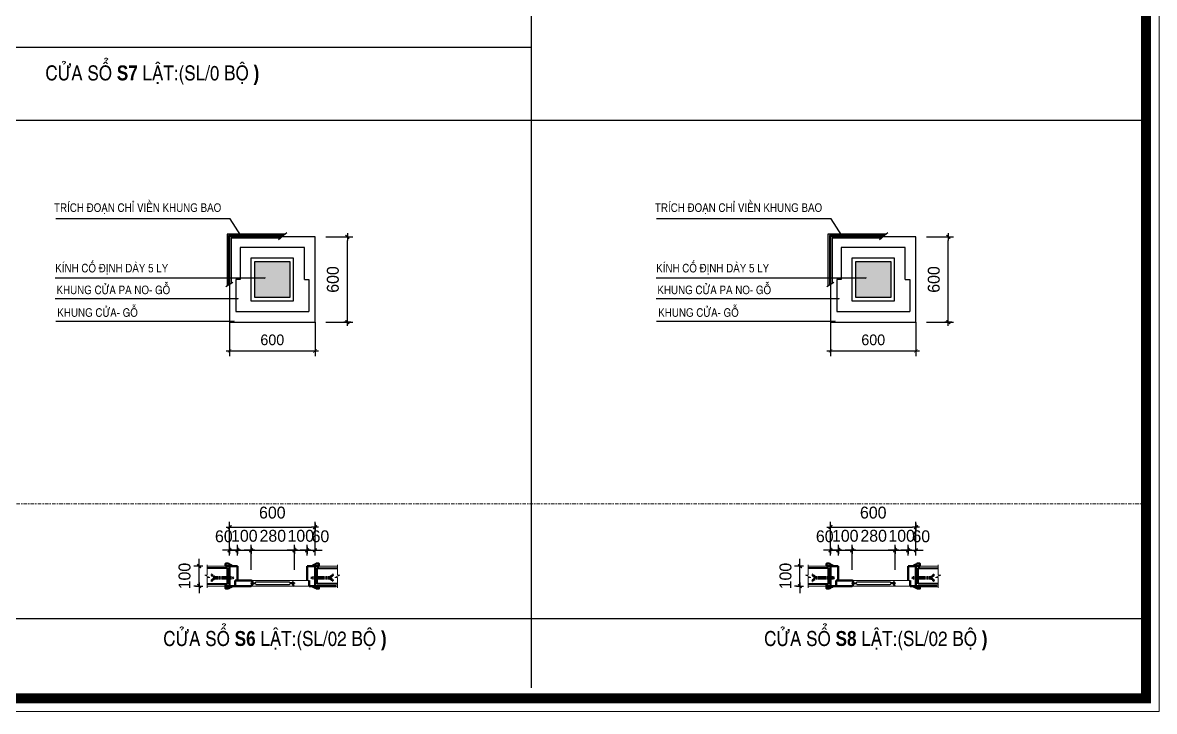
# Model space of a CAD drawing. Header units: millimetres. Extents: x 615730 to 2792744, y 139412 to 597571.
# Drawn here: x 1465189 to 1481086, y 284863 to 294540 of the extents above; entities that cross this region are included whole.
import ezdxf

# ---------------------------------------------------------------- set-up
doc = ezdxf.new("R2010")
doc.units = ezdxf.units.MM
doc.header["$MEASUREMENT"] = 0
doc.header["$PDMODE"] = 34
doc.linetypes.add('DASHDOT', pattern=[1, 0.5, -0.25, 0, -0.25])
doc.linetypes.add('DASHED', pattern=[0.75, 0.5, -0.25])
doc.layers.get('0').update_dxf_attribs({"lineweight": 5})
for name, color, linetype, lineweight in [('Block', 46, 'Continuous', 9), ('CAT', 11, 'Continuous', 40), ('DIM', 7, 'Continuous', 50), ('HATCH', 42, 'Continuous', 5), ('KITCHEN', 4, 'Continuous', 20), ('thay', 7, 'Continuous', 15), ('TIM TRUC', 149, 'DASHDOT', 9)]:
    doc.layers.add(name, color=color, linetype=linetype, lineweight=lineweight)
for name, color, linetype in [('CUADI', 40, 'Continuous'), ('H', 252, 'Continuous'), ('NC', 7, 'Continuous'), ('noi that', 29, 'Continuous'), ('VL', 155, 'Continuous')]:
    doc.layers.add(name, color=color, linetype=linetype)
doc.styles.add('KC2', font='', dxfattribs={"height": 120})
doc.styles.add('RO', font='ROMANS.SHX', dxfattribs={"height": 120})
doc.styles.get("Standard").update_dxf_attribs({"font": ''})
doc.styles.add('VNI-AVO', font='vni-roms.shx')
doc.styles.get('KC2').set_extended_font_data('VNI-Helve-Condense')
doc.styles.get('Standard').set_extended_font_data('VNI-Avo')
doc.dimstyles.new('1-50b', dxfattribs={"dimtxt": 167, "dimasz": 50, "dimexe": 75, "dimexo": 150, "dimgap": 120, "dimtad": 1, "dimdec": 0, "dimzin": 12, "dimtxsty": 'VNI-AVO', "dimblk": ']', "dimcen": 0, "dimdle": 50, "dimclrd": 252, "dimclre": 252, "dimclrt": 2, "dimadec": 0, "dimazin": 0, "dimtfac": 1, "dimtdec": 0, "dimtix": 1, "dimtmove": 2, "dimatfit": 0, "dimldrblk": 'OPEN90', "dimfxl": 1, "dimlwd": -1, "dimlwe": -1, "dimarcsym": 0})
doc.dimstyles.new('50 CS', dxfattribs={"dimtxt": 150, "dimasz": 50, "dimexe": 75, "dimexo": 0, "dimgap": 80, "dimtad": 1, "dimdec": 0, "dimlfac": 0.5, "dimzin": 12, "dimtxsty": 'VNI-AVO', "dimblk": 'ARCHTICK', "dimcen": 0, "dimdle": 50, "dimclrd": 252, "dimclre": 252, "dimclrt": 2, "dimadec": 0, "dimazin": 0, "dimtfac": 1, "dimtdec": 0, "dimtix": 1, "dimtmove": 2, "dimatfit": 0, "dimldrblk": 'OPEN90', "dimfxl": 1, "dimlwd": -1, "dimlwe": -1, "dimarcsym": 0})
doc.dimstyles.new('TL1-50TRUC', dxfattribs={"dimtxt": 150, "dimasz": 25, "dimexe": 50, "dimexo": 0, "dimgap": 20, "dimtad": 1, "dimdec": 0, "dimlfac": 0.5, "dimdsep": 46, "dimtxsty": 'RO', "dimblk": 'DOT', "dimcen": 100, "dimdle": 50, "dimclrd": 4, "dimclre": 4, "dimclrt": 30, "dimadec": 0, "dimazin": 0, "dimtfac": 1, "dimtdec": 0, "dimtix": 1, "dimtmove": 1, "dimatfit": 3, "dimldrblk": 'ARCHTICK', "dimfxl": 1, "dimtolj": 1, "dimarcsym": 0})

# ---------------------------------------------------------------- blocks, each defined once
blk = doc.blocks.new(']')
for p, q in [((1, 0), (-1, 0)), ((0, 1), (0, -1))]:
    blk.add_line(p, q)
at = {"color": 9, "const_width": 0.4}
blk.add_lwpolyline([(-0.51, -0.51), (0.51, 0.51)], dxfattribs=at)
blk = doc.blocks.new('*D1884')
at = {"layer": 'DEFPOINTS', "color": 0, "transparency": 16777216}
for p in [(1467668, 286904), (1467781, 286904), (1467781, 286624)]:
    blk.add_point(p, dxfattribs=at)
at = {"layer": 'H', "color": 252, "transparency": 16777216}
for p, q in [((1467668, 286954), (1467668, 287004)), ((1467631, 286904), (1467593, 286904)), ((1467668, 286624), (1467668, 286904)), ((1467631, 286624), (1467593, 286624)), ((1467668, 286574), (1467668, 286524))]:
    blk.add_line(p, q, dxfattribs=at)
at = {"layer": 'H', "color": 252, "transparency": 16777216, "xscale": 50, "yscale": 50, "zscale": 50}
for p, rotation in [((1467668, 286904), 270), ((1467668, 286624), 90)]:
    blk.add_blockref(']', p, dxfattribs=dict(at, rotation=rotation))
at = {"layer": 'H', "color": 2, "transparency": 16777216, "insert": (1467464, 286764), "char_height": 167, "attachment_point": 5, "rotation": 90, "style": 'VNI-AVO'}
blk.add_mtext('100', dxfattribs=at)
blk = doc.blocks.new('_Open90')
at = {"color": 0, "linetype": 'ByBlock', "lineweight": -2}
for p, q in [((0, 0), (-1, 0)), ((-0.5, 0.5), (0, 0)), ((0, 0), (-0.5, -0.5))]:
    blk.add_line(p, q, dxfattribs=at)
blk = doc.blocks.new('*D1885')
at = {"layer": 'DEFPOINTS', "color": 0, "transparency": 16777216}
for p in [(1468206, 287126), (1468096, 286904), (1468206, 286904)]:
    blk.add_point(p, dxfattribs=at)
at = {"layer": 'H', "color": 252, "transparency": 16777216}
for p, q in [((1468046, 287126), (1467996, 287126)), ((1468096, 287054), (1468096, 287201)), ((1468096, 287126), (1468206, 287126)), ((1468206, 287054), (1468206, 287201)), ((1468256, 287126), (1468306, 287126))]:
    blk.add_line(p, q, dxfattribs=at)
at = {"layer": 'H', "color": 252, "transparency": 16777216, "xscale": 50, "yscale": 50, "zscale": 50}
blk.add_blockref(']', (1468096, 287126), dxfattribs=at)
at = {"layer": 'H', "color": 252, "transparency": 16777216, "xscale": 50, "yscale": 50, "zscale": 50, "rotation": 180}
blk.add_blockref(']', (1468206, 287126), dxfattribs=at)
at = {"layer": 'H', "color": 2, "transparency": 16777216, "insert": (1468015, 287322), "char_height": 167, "attachment_point": 5, "style": 'VNI-AVO'}
blk.add_mtext('60', dxfattribs=at)
blk = doc.blocks.new('*D1886')
at = {"layer": 'DEFPOINTS', "color": 0, "transparency": 16777216}
for p in [(1468400, 287126), (1468206, 286904), (1468400, 286704)]:
    blk.add_point(p, dxfattribs=at)
at = {"layer": 'H', "color": 252, "transparency": 16777216}
for p, q in [((1468156, 287126), (1468106, 287126)), ((1468206, 287054), (1468206, 287201)), ((1468206, 287126), (1468400, 287126)), ((1468400, 286854), (1468400, 287201)), ((1468450, 287126), (1468500, 287126))]:
    blk.add_line(p, q, dxfattribs=at)
at = {"layer": 'H', "color": 252, "transparency": 16777216, "xscale": 50, "yscale": 50, "zscale": 50}
blk.add_blockref(']', (1468206, 287126), dxfattribs=at)
at = {"layer": 'H', "color": 252, "transparency": 16777216, "xscale": 50, "yscale": 50, "zscale": 50, "rotation": 180}
blk.add_blockref(']', (1468400, 287126), dxfattribs=at)
at = {"layer": 'H', "color": 2, "transparency": 16777216, "insert": (1468303, 287329), "char_height": 167, "attachment_point": 5, "style": 'VNI-AVO'}
blk.add_mtext('100', dxfattribs=at)
blk = doc.blocks.new('*D1887')
at = {"layer": 'DEFPOINTS', "color": 0, "transparency": 16777216}
for p in [(1469006, 287126), (1468400, 286704), (1469006, 286704)]:
    blk.add_point(p, dxfattribs=at)
at = {"layer": 'H', "color": 252, "transparency": 16777216}
for p, q in [((1468350, 287126), (1468300, 287126)), ((1468400, 286854), (1468400, 287201)), ((1468400, 287126), (1469006, 287126)), ((1469006, 286854), (1469006, 287201)), ((1469056, 287126), (1469106, 287126))]:
    blk.add_line(p, q, dxfattribs=at)
at = {"layer": 'H', "color": 252, "transparency": 16777216, "xscale": 50, "yscale": 50, "zscale": 50}
blk.add_blockref(']', (1468400, 287126), dxfattribs=at)
at = {"layer": 'H', "color": 252, "transparency": 16777216, "xscale": 50, "yscale": 50, "zscale": 50, "rotation": 180}
blk.add_blockref(']', (1469006, 287126), dxfattribs=at)
at = {"layer": 'H', "color": 2, "transparency": 16777216, "insert": (1468703, 287329), "char_height": 167, "attachment_point": 5, "style": 'VNI-AVO'}
blk.add_mtext('280', dxfattribs=at)
blk = doc.blocks.new('*D1888')
at = {"layer": 'DEFPOINTS', "color": 0, "transparency": 16777216}
for p in [(1469186, 287126), (1469186, 286904), (1469006, 286704)]:
    blk.add_point(p, dxfattribs=at)
at = {"layer": 'H', "color": 252, "transparency": 16777216}
for p, q in [((1468956, 287126), (1468906, 287126)), ((1469006, 286854), (1469006, 287201)), ((1469006, 287126), (1469186, 287126)), ((1469186, 287054), (1469186, 287201)), ((1469236, 287126), (1469286, 287126))]:
    blk.add_line(p, q, dxfattribs=at)
at = {"layer": 'H', "color": 252, "transparency": 16777216, "xscale": 50, "yscale": 50, "zscale": 50}
blk.add_blockref(']', (1469006, 287126), dxfattribs=at)
at = {"layer": 'H', "color": 252, "transparency": 16777216, "xscale": 50, "yscale": 50, "zscale": 50, "rotation": 180}
blk.add_blockref(']', (1469186, 287126), dxfattribs=at)
at = {"layer": 'H', "color": 2, "transparency": 16777216, "insert": (1469096, 287329), "char_height": 167, "attachment_point": 5, "style": 'VNI-AVO'}
blk.add_mtext('100', dxfattribs=at)
blk = doc.blocks.new('*D1889')
at = {"layer": 'DEFPOINTS', "color": 0, "transparency": 16777216}
for p in [(1469296, 287126), (1469186, 286904), (1469296, 286904)]:
    blk.add_point(p, dxfattribs=at)
at = {"layer": 'H', "color": 252, "transparency": 16777216}
for p, q in [((1469136, 287126), (1469086, 287126)), ((1469186, 287054), (1469186, 287201)), ((1469186, 287126), (1469296, 287126)), ((1469296, 287054), (1469296, 287201)), ((1469346, 287126), (1469396, 287126))]:
    blk.add_line(p, q, dxfattribs=at)
at = {"layer": 'H', "color": 252, "transparency": 16777216, "xscale": 50, "yscale": 50, "zscale": 50}
blk.add_blockref(']', (1469186, 287126), dxfattribs=at)
at = {"layer": 'H', "color": 252, "transparency": 16777216, "xscale": 50, "yscale": 50, "zscale": 50, "rotation": 180}
blk.add_blockref(']', (1469296, 287126), dxfattribs=at)
at = {"layer": 'H', "color": 2, "transparency": 16777216, "insert": (1469372, 287322), "char_height": 167, "attachment_point": 5, "style": 'VNI-AVO'}
blk.add_mtext('60', dxfattribs=at)
blk = doc.blocks.new('*D1890')
at = {"layer": 'DEFPOINTS', "color": 0, "transparency": 16777216}
for p in [(1469296, 287452), (1468096, 286942), (1469296, 286942)]:
    blk.add_point(p, dxfattribs=at)
at = {"layer": 'H', "color": 252, "transparency": 16777216}
for p, q in [((1468096, 287092), (1468096, 287527)), ((1468146, 287452), (1469246, 287452)), ((1469296, 287092), (1469296, 287527))]:
    blk.add_line(p, q, dxfattribs=at)
at = {"layer": 'H', "color": 252, "transparency": 16777216, "xscale": 50, "yscale": 50, "zscale": 50, "rotation": 180}
blk.add_blockref(']', (1468096, 287452), dxfattribs=at)
at = {"layer": 'H', "color": 252, "transparency": 16777216, "xscale": 50, "yscale": 50, "zscale": 50}
blk.add_blockref(']', (1469296, 287452), dxfattribs=at)
at = {"layer": 'H', "color": 2, "transparency": 16777216, "insert": (1468696, 287655), "char_height": 167, "attachment_point": 5, "style": 'VNI-AVO'}
blk.add_mtext('600', dxfattribs=at)
blk = doc.blocks.new('*D1891')
at = {"layer": 'DEFPOINTS', "color": 0, "transparency": 16777216}
for p in [(1469296, 291531), (1469751, 291531), (1469296, 290331)]:
    blk.add_point(p, dxfattribs=at)
at = {"layer": 'H', "color": 252, "transparency": 16777216}
for p, q in [((1469446, 291531), (1469826, 291531)), ((1469751, 290381), (1469751, 291481)), ((1469446, 290331), (1469826, 290331))]:
    blk.add_line(p, q, dxfattribs=at)
at = {"layer": 'H', "color": 252, "transparency": 16777216, "xscale": 50, "yscale": 50, "zscale": 50}
for p, rotation in [((1469751, 291531), 90), ((1469751, 290331), 270)]:
    blk.add_blockref(']', p, dxfattribs=dict(at, rotation=rotation))
at = {"layer": 'H', "color": 2, "transparency": 16777216, "insert": (1469547, 290931), "char_height": 167, "attachment_point": 5, "rotation": 90, "style": 'VNI-AVO'}
blk.add_mtext('600', dxfattribs=at)
blk = doc.blocks.new('_ARCHTICK')
at = {"color": 0, "linetype": 'ByBlock', "const_width": 0.15}
blk.add_lwpolyline([(-0.5, -0.5), (0.5, 0.5)], dxfattribs=at)
blk = doc.blocks.new('_DOT')
at = {"color": 0, "linetype": 'ByBlock'}
blk.add_line((-0.5, 0), (-1, 0), dxfattribs=at)
at = {"color": 0, "linetype": 'ByBlock', "const_width": 0.5}
blk.add_lwpolyline([(-0.25, 0, 1), (0.25, 0, 1)], format="xyb", close=True, dxfattribs=at)
blk = doc.blocks.new('*D1976')
at = {"layer": 'DEFPOINTS', "color": 0, "ltscale": 10, "transparency": 16777216}
for p in [(1468096, 290331), (1469296, 290331), (1469296, 289927)]:
    blk.add_point(p, dxfattribs=at)
at = {"layer": 'VL', "color": 252, "ltscale": 10, "transparency": 16777216}
for p, q in [((1468096, 290331), (1468096, 289852)), ((1469296, 290331), (1469296, 289852)), ((1468046, 289927), (1469346, 289927))]:
    blk.add_line(p, q, dxfattribs=at)
at = {"layer": 'VL', "color": 252, "ltscale": 10, "transparency": 16777216, "xscale": 50, "yscale": 50, "zscale": 50, "rotation": 180}
blk.add_blockref('_ARCHTICK', (1468096, 289927), dxfattribs=at)
at = {"layer": 'VL', "color": 252, "ltscale": 10, "transparency": 16777216, "xscale": 50, "yscale": 50, "zscale": 50}
blk.add_blockref('_ARCHTICK', (1469296, 289927), dxfattribs=at)
at = {"layer": 'VL', "color": 2, "ltscale": 10, "transparency": 16777216, "insert": (1468696, 290082), "char_height": 150, "attachment_point": 5, "style": 'VNI-AVO'}
blk.add_mtext('600', dxfattribs=at)
blk = doc.blocks.new('*D2125')
at = {"layer": 'DEFPOINTS', "color": 0, "transparency": 16777216}
for p in [(1476108, 286904), (1476222, 286904), (1476222, 286624)]:
    blk.add_point(p, dxfattribs=at)
at = {"layer": 'H', "color": 252, "transparency": 16777216}
for p, q in [((1476108, 286954), (1476108, 287004)), ((1476072, 286904), (1476033, 286904)), ((1476108, 286624), (1476108, 286904)), ((1476072, 286624), (1476033, 286624)), ((1476108, 286574), (1476108, 286524))]:
    blk.add_line(p, q, dxfattribs=at)
at = {"layer": 'H', "color": 252, "transparency": 16777216, "xscale": 50, "yscale": 50, "zscale": 50}
for p, rotation in [((1476108, 286904), 270), ((1476108, 286624), 90)]:
    blk.add_blockref(']', p, dxfattribs=dict(at, rotation=rotation))
at = {"layer": 'H', "color": 2, "transparency": 16777216, "insert": (1475905, 286764), "char_height": 167, "attachment_point": 5, "rotation": 90, "style": 'VNI-AVO'}
blk.add_mtext('100', dxfattribs=at)
blk = doc.blocks.new('*D2126')
at = {"layer": 'DEFPOINTS', "color": 0, "transparency": 16777216}
for p in [(1476647, 287126), (1476537, 286904), (1476647, 286904)]:
    blk.add_point(p, dxfattribs=at)
at = {"layer": 'H', "color": 252, "transparency": 16777216}
for p, q in [((1476487, 287126), (1476437, 287126)), ((1476537, 287054), (1476537, 287201)), ((1476537, 287126), (1476647, 287126)), ((1476647, 287054), (1476647, 287201)), ((1476697, 287126), (1476747, 287126))]:
    blk.add_line(p, q, dxfattribs=at)
at = {"layer": 'H', "color": 252, "transparency": 16777216, "xscale": 50, "yscale": 50, "zscale": 50}
blk.add_blockref(']', (1476537, 287126), dxfattribs=at)
at = {"layer": 'H', "color": 252, "transparency": 16777216, "xscale": 50, "yscale": 50, "zscale": 50, "rotation": 180}
blk.add_blockref(']', (1476647, 287126), dxfattribs=at)
at = {"layer": 'H', "color": 2, "transparency": 16777216, "insert": (1476456, 287322), "char_height": 167, "attachment_point": 5, "style": 'VNI-AVO'}
blk.add_mtext('60', dxfattribs=at)
blk = doc.blocks.new('*D2127')
at = {"layer": 'DEFPOINTS', "color": 0, "transparency": 16777216}
for p in [(1476841, 287126), (1476647, 286904), (1476841, 286704)]:
    blk.add_point(p, dxfattribs=at)
at = {"layer": 'H', "color": 252, "transparency": 16777216}
for p, q in [((1476597, 287126), (1476547, 287126)), ((1476647, 287054), (1476647, 287201)), ((1476647, 287126), (1476841, 287126)), ((1476841, 286854), (1476841, 287201)), ((1476891, 287126), (1476941, 287126))]:
    blk.add_line(p, q, dxfattribs=at)
at = {"layer": 'H', "color": 252, "transparency": 16777216, "xscale": 50, "yscale": 50, "zscale": 50}
blk.add_blockref(']', (1476647, 287126), dxfattribs=at)
at = {"layer": 'H', "color": 252, "transparency": 16777216, "xscale": 50, "yscale": 50, "zscale": 50, "rotation": 180}
blk.add_blockref(']', (1476841, 287126), dxfattribs=at)
at = {"layer": 'H', "color": 2, "transparency": 16777216, "insert": (1476744, 287329), "char_height": 167, "attachment_point": 5, "style": 'VNI-AVO'}
blk.add_mtext('100', dxfattribs=at)
blk = doc.blocks.new('*D2128')
at = {"layer": 'DEFPOINTS', "color": 0, "transparency": 16777216}
for p in [(1477446, 287126), (1476841, 286704), (1477446, 286704)]:
    blk.add_point(p, dxfattribs=at)
at = {"layer": 'H', "color": 252, "transparency": 16777216}
for p, q in [((1476791, 287126), (1476741, 287126)), ((1476841, 286854), (1476841, 287201)), ((1476841, 287126), (1477446, 287126)), ((1477446, 286854), (1477446, 287201)), ((1477496, 287126), (1477546, 287126))]:
    blk.add_line(p, q, dxfattribs=at)
at = {"layer": 'H', "color": 252, "transparency": 16777216, "xscale": 50, "yscale": 50, "zscale": 50}
blk.add_blockref(']', (1476841, 287126), dxfattribs=at)
at = {"layer": 'H', "color": 252, "transparency": 16777216, "xscale": 50, "yscale": 50, "zscale": 50, "rotation": 180}
blk.add_blockref(']', (1477446, 287126), dxfattribs=at)
at = {"layer": 'H', "color": 2, "transparency": 16777216, "insert": (1477143, 287329), "char_height": 167, "attachment_point": 5, "style": 'VNI-AVO'}
blk.add_mtext('280', dxfattribs=at)
blk = doc.blocks.new('*D2129')
at = {"layer": 'DEFPOINTS', "color": 0, "transparency": 16777216}
for p in [(1477627, 287126), (1477627, 286904), (1477446, 286704)]:
    blk.add_point(p, dxfattribs=at)
at = {"layer": 'H', "color": 252, "transparency": 16777216}
for p, q in [((1477396, 287126), (1477346, 287126)), ((1477446, 286854), (1477446, 287201)), ((1477446, 287126), (1477627, 287126)), ((1477627, 287054), (1477627, 287201)), ((1477677, 287126), (1477727, 287126))]:
    blk.add_line(p, q, dxfattribs=at)
at = {"layer": 'H', "color": 252, "transparency": 16777216, "xscale": 50, "yscale": 50, "zscale": 50}
blk.add_blockref(']', (1477446, 287126), dxfattribs=at)
at = {"layer": 'H', "color": 252, "transparency": 16777216, "xscale": 50, "yscale": 50, "zscale": 50, "rotation": 180}
blk.add_blockref(']', (1477627, 287126), dxfattribs=at)
at = {"layer": 'H', "color": 2, "transparency": 16777216, "insert": (1477536, 287329), "char_height": 167, "attachment_point": 5, "style": 'VNI-AVO'}
blk.add_mtext('100', dxfattribs=at)
blk = doc.blocks.new('*D2130')
at = {"layer": 'DEFPOINTS', "color": 0, "transparency": 16777216}
for p in [(1477737, 287126), (1477627, 286904), (1477737, 286904)]:
    blk.add_point(p, dxfattribs=at)
at = {"layer": 'H', "color": 252, "transparency": 16777216}
for p, q in [((1477577, 287126), (1477527, 287126)), ((1477627, 287054), (1477627, 287201)), ((1477627, 287126), (1477737, 287126)), ((1477737, 287054), (1477737, 287201)), ((1477787, 287126), (1477837, 287126))]:
    blk.add_line(p, q, dxfattribs=at)
at = {"layer": 'H', "color": 252, "transparency": 16777216, "xscale": 50, "yscale": 50, "zscale": 50}
blk.add_blockref(']', (1477627, 287126), dxfattribs=at)
at = {"layer": 'H', "color": 252, "transparency": 16777216, "xscale": 50, "yscale": 50, "zscale": 50, "rotation": 180}
blk.add_blockref(']', (1477737, 287126), dxfattribs=at)
at = {"layer": 'H', "color": 2, "transparency": 16777216, "insert": (1477812, 287322), "char_height": 167, "attachment_point": 5, "style": 'VNI-AVO'}
blk.add_mtext('60', dxfattribs=at)
blk = doc.blocks.new('*D2131')
at = {"layer": 'DEFPOINTS', "color": 0, "transparency": 16777216}
for p in [(1477737, 287452), (1476537, 286942), (1477737, 286942)]:
    blk.add_point(p, dxfattribs=at)
at = {"layer": 'H', "color": 252, "transparency": 16777216}
for p, q in [((1476537, 287092), (1476537, 287527)), ((1476587, 287452), (1477687, 287452)), ((1477737, 287092), (1477737, 287527))]:
    blk.add_line(p, q, dxfattribs=at)
at = {"layer": 'H', "color": 252, "transparency": 16777216, "xscale": 50, "yscale": 50, "zscale": 50, "rotation": 180}
blk.add_blockref(']', (1476537, 287452), dxfattribs=at)
at = {"layer": 'H', "color": 252, "transparency": 16777216, "xscale": 50, "yscale": 50, "zscale": 50}
blk.add_blockref(']', (1477737, 287452), dxfattribs=at)
at = {"layer": 'H', "color": 2, "transparency": 16777216, "insert": (1477137, 287655), "char_height": 167, "attachment_point": 5, "style": 'VNI-AVO'}
blk.add_mtext('600', dxfattribs=at)
blk = doc.blocks.new('*D2132')
at = {"layer": 'DEFPOINTS', "color": 0, "transparency": 16777216}
for p in [(1477737, 291531), (1478191, 291531), (1477737, 290331)]:
    blk.add_point(p, dxfattribs=at)
at = {"layer": 'H', "color": 252, "transparency": 16777216}
for p, q in [((1477887, 291531), (1478266, 291531)), ((1478191, 290381), (1478191, 291481)), ((1477887, 290331), (1478266, 290331))]:
    blk.add_line(p, q, dxfattribs=at)
at = {"layer": 'H', "color": 252, "transparency": 16777216, "xscale": 50, "yscale": 50, "zscale": 50}
for p, rotation in [((1478191, 291531), 90), ((1478191, 290331), 270)]:
    blk.add_blockref(']', p, dxfattribs=dict(at, rotation=rotation))
at = {"layer": 'H', "color": 2, "transparency": 16777216, "insert": (1477988, 290931), "char_height": 167, "attachment_point": 5, "rotation": 90, "style": 'VNI-AVO'}
blk.add_mtext('600', dxfattribs=at)
blk = doc.blocks.new('*D2133')
at = {"layer": 'DEFPOINTS', "color": 0, "ltscale": 10, "transparency": 16777216}
for p in [(1476537, 290331), (1477737, 290331), (1477737, 289927)]:
    blk.add_point(p, dxfattribs=at)
at = {"layer": 'VL', "color": 252, "ltscale": 10, "transparency": 16777216}
for p, q in [((1476537, 290331), (1476537, 289852)), ((1477737, 290331), (1477737, 289852)), ((1476487, 289927), (1477787, 289927))]:
    blk.add_line(p, q, dxfattribs=at)
at = {"layer": 'VL', "color": 252, "ltscale": 10, "transparency": 16777216, "xscale": 50, "yscale": 50, "zscale": 50, "rotation": 180}
blk.add_blockref('_ARCHTICK', (1476537, 289927), dxfattribs=at)
at = {"layer": 'VL', "color": 252, "ltscale": 10, "transparency": 16777216, "xscale": 50, "yscale": 50, "zscale": 50}
blk.add_blockref('_ARCHTICK', (1477737, 289927), dxfattribs=at)
at = {"layer": 'VL', "color": 2, "ltscale": 10, "transparency": 16777216, "insert": (1477137, 290082), "char_height": 150, "attachment_point": 5, "style": 'VNI-AVO'}
blk.add_mtext('600', dxfattribs=at)

msp = doc.modelspace()

# ---------------------------------------------------------------- hatches: boundary and pattern name
at = {"layer": 'HATCH'}
h = msp.add_hatch(color=5, dxfattribs=at)
h.set_gradient(color1=(0, 0, 255), one_color=1, tint=1, name='HEMISPHERICAL')
h.paths.add_polyline_path([(1468446.1, 290680.8), (1468946.1, 290680.8), (1468946.1, 291180.8), (1468446.1, 291180.8)])
h = msp.add_hatch(color=5, dxfattribs=at)
h.set_gradient(color1=(0, 0, 255), one_color=1, tint=1, name='HEMISPHERICAL')
h.paths.add_polyline_path([(1476886.6, 290680.8), (1477386.6, 290680.8), (1477386.6, 291180.8), (1476886.6, 291180.8)])

# ---------------------------------------------------------------- linework, layer by layer
at = {"linetype": 'DASHED'}
for p, q in [((1467840.9, 286775.1), (1467840.9, 286787.7)), ((1469551.3, 286775.1), (1469551.3, 286787.7)), ((1476281.3, 286775.1), (1476281.3, 286787.7)), ((1477991.8, 286775.1), (1477991.8, 286787.7)), ((1467840.9, 286692.7), (1467840.9, 286705.3)), ((1469551.3, 286692.7), (1469551.3, 286705.3)), ((1476281.3, 286692.7), (1476281.3, 286705.3)), ((1477991.8, 286692.7), (1477991.8, 286705.3))]:
    msp.add_line(p, q, dxfattribs=at)
for p, q in [((1468096.1, 286624), (1468096.1, 286904)), ((1476536.6, 286624), (1476536.6, 286904)), ((1468096.1, 286624), (1467781.2, 286624)), ((1476536.6, 286624), (1476221.7, 286624))]:
    msp.add_line(p, q)
at = {"color": 4, "linetype": 'Continuous'}
for p, q in [((1468206.1, 286704), (1468176.1, 286704)), ((1469186.1, 286704), (1469216.1, 286704)), ((1476646.6, 286704), (1476616.6, 286704)), ((1477626.6, 286704), (1477656.6, 286704))]:
    msp.add_line(p, q, dxfattribs=at)
for points in [[(1467781.2, 286598.8), (1467781.2, 286742.4), (1467819.2, 286742.4), (1467746.4, 286777.2), (1467781.2, 286777.2), (1467781.2, 286919.8)], [(1469611, 286598.8), (1469611, 286742.4), (1469573, 286742.4), (1469645.7, 286777.2), (1469611, 286777.2), (1469611, 286919.8)], [(1476221.7, 286598.8), (1476221.7, 286742.4), (1476259.6, 286742.4), (1476186.9, 286777.2), (1476221.7, 286777.2), (1476221.7, 286919.8)], [(1478051.4, 286598.8), (1478051.4, 286742.4), (1478013.5, 286742.4), (1478086.2, 286777.2), (1478051.4, 286777.2), (1478051.4, 286919.8)]]:
    msp.add_lwpolyline(points)
at = {"layer": 'Block', "linetype": 'Continuous'}
for p, q in [((1468096.1, 286904), (1467781.2, 286904)), ((1469296.1, 286904), (1469611, 286904)), ((1476536.6, 286904), (1476221.7, 286904)), ((1477736.6, 286904), (1478051.4, 286904)), ((1468096.1, 286624), (1467799.4, 286624)), ((1469001.6, 286704), (1468400.1, 286704)), ((1469001.6, 286624), (1468400.1, 286624)), ((1469296.1, 286624), (1469611, 286624)), ((1476536.6, 286624), (1476239.8, 286624)), ((1477442.1, 286704), (1476840.6, 286704)), ((1477442.1, 286624), (1476840.6, 286624)), ((1477736.6, 286624), (1478051.4, 286624))]:
    msp.add_line(p, q, dxfattribs=at)
at = {"layer": 'CAT'}
for p, q in [((1468066.1, 286874), (1467781.2, 286874)), ((1468066.1, 286654), (1468066.1, 286874)), ((1468066.1, 286654), (1468066.1, 286874)), ((1469326.1, 286654), (1469326.1, 286874)), ((1469326.1, 286654), (1469326.1, 286874)), ((1469326.1, 286874), (1469611, 286874)), ((1476506.6, 286874), (1476221.7, 286874)), ((1476506.6, 286654), (1476506.6, 286874)), ((1476506.6, 286654), (1476506.6, 286874)), ((1477766.6, 286654), (1477766.6, 286874)), ((1477766.6, 286654), (1477766.6, 286874)), ((1477766.6, 286874), (1478051.4, 286874)), ((1467781.2, 286654), (1468066.1, 286654)), ((1469611, 286654), (1469326.1, 286654)), ((1476221.7, 286654), (1476506.6, 286654)), ((1478051.4, 286654), (1477766.6, 286654))]:
    msp.add_line(p, q, dxfattribs=at)
at = {"layer": 'CUADI'}
for p, q in [((1468396.1, 286670), (1468460.1, 286672)), ((1468396.1, 286670), (1468396.1, 286658)), ((1468396.1, 286658), (1468460.1, 286656)), ((1468460.1, 286672), (1468460.1, 286676)), ((1468466.1, 286676), (1468460.1, 286676)), ((1468460.1, 286656), (1468460.1, 286652)), ((1468466.1, 286652), (1468460.1, 286652)), ((1468466.1, 286682), (1468935.6, 286682)), ((1468466.1, 286676), (1468466.1, 286682)), ((1468466.1, 286652), (1468466.1, 286646)), ((1468466.1, 286646), (1468935.6, 286646)), ((1468935.6, 286676), (1468935.6, 286682)), ((1468935.6, 286676), (1468941.6, 286676)), ((1468935.6, 286652), (1468935.6, 286646)), ((1468935.6, 286652), (1468941.6, 286652)), ((1468941.6, 286672), (1468941.6, 286676)), ((1469005.6, 286670), (1468941.6, 286672)), ((1469005.6, 286658), (1468941.6, 286656)), ((1468941.6, 286656), (1468941.6, 286652)), ((1468985.6, 286671), (1468985.6, 286688)), ((1469005.6, 286670), (1469005.6, 286658)), ((1476836.6, 286670), (1476900.6, 286672)), ((1476836.6, 286670), (1476836.6, 286658)), ((1476836.6, 286658), (1476900.6, 286656)), ((1476900.6, 286672), (1476900.6, 286676)), ((1476906.6, 286676), (1476900.6, 286676)), ((1476900.6, 286656), (1476900.6, 286652)), ((1476906.6, 286652), (1476900.6, 286652)), ((1476906.6, 286682), (1477376.1, 286682)), ((1476906.6, 286676), (1476906.6, 286682)), ((1476906.6, 286652), (1476906.6, 286646)), ((1476906.6, 286646), (1477376.1, 286646)), ((1477376.1, 286676), (1477376.1, 286682)), ((1477376.1, 286676), (1477382.1, 286676)), ((1477376.1, 286652), (1477376.1, 286646)), ((1477376.1, 286652), (1477382.1, 286652)), ((1477382.1, 286672), (1477382.1, 286676)), ((1477446.1, 286670), (1477382.1, 286672)), ((1477446.1, 286658), (1477382.1, 286656)), ((1477382.1, 286656), (1477382.1, 286652)), ((1477426.1, 286671), (1477426.1, 286688)), ((1477446.1, 286670), (1477446.1, 286658))]:
    msp.add_line(p, q, dxfattribs=at)
at = {"layer": 'DIM', "linetype": 'DASHED'}
for p, q in [((1467889.6, 286750.2), (1467840.9, 286787.7)), ((1469502.6, 286750.2), (1469551.3, 286787.7)), ((1476330.1, 286750.2), (1476281.3, 286787.7)), ((1477943, 286750.2), (1477991.8, 286787.7)), ((1467886.2, 286740.2), (1467839.9, 286775.9)), ((1467886.2, 286740.2), (1467839.9, 286704.6)), ((1467889.6, 286730.2), (1467840.9, 286692.7)), ((1467889.6, 286750.2), (1468139.4, 286750.2)), ((1467889.6, 286730.2), (1468139.8, 286730.2)), ((1469502.6, 286730.2), (1469252.4, 286730.2)), ((1469502.6, 286750.2), (1469252.8, 286750.2)), ((1469502.6, 286730.2), (1469551.3, 286692.7)), ((1469506, 286740.2), (1469552.3, 286775.9)), ((1469506, 286740.2), (1469552.3, 286704.6)), ((1476326.7, 286740.2), (1476280.4, 286775.9)), ((1476326.7, 286740.2), (1476280.4, 286704.6)), ((1476330.1, 286730.2), (1476281.3, 286692.7)), ((1476330.1, 286750.2), (1476579.8, 286750.2)), ((1476330.1, 286730.2), (1476580.3, 286730.2)), ((1477943, 286730.2), (1477692.8, 286730.2)), ((1477943, 286750.2), (1477693.3, 286750.2)), ((1477943, 286730.2), (1477991.8, 286692.7)), ((1477946.4, 286740.2), (1477992.7, 286775.9)), ((1477946.4, 286740.2), (1477992.7, 286704.6))]:
    msp.add_line(p, q, dxfattribs=at)
at = {"layer": 'DIM', "color": 4}
for p, q in [((1468096.1, 286904), (1468096.1, 286624)), ((1468206.1, 286904), (1468096.1, 286904)), ((1468206.1, 286904), (1468206.1, 286704)), ((1469186.1, 286904), (1469186.1, 286704)), ((1469186.1, 286904), (1469296.1, 286904)), ((1469296.1, 286904), (1469296.1, 286624)), ((1469296.1, 286624), (1469296.1, 286904)), ((1476536.6, 286904), (1476536.6, 286624)), ((1476646.6, 286904), (1476536.6, 286904)), ((1476646.6, 286904), (1476646.6, 286704)), ((1477626.6, 286904), (1477626.6, 286704)), ((1477626.6, 286904), (1477736.6, 286904)), ((1477736.6, 286904), (1477736.6, 286624)), ((1477736.6, 286624), (1477736.6, 286904)), ((1468026.1, 286624), (1468176.1, 286624)), ((1468176.1, 286704), (1468176.1, 286624)), ((1468176.1, 286624), (1468176.1, 286704)), ((1468176.1, 286704), (1468176.1, 286624)), ((1469216.1, 286704), (1469216.1, 286624)), ((1469216.1, 286624), (1469216.1, 286704)), ((1469216.1, 286704), (1469216.1, 286624)), ((1469366.1, 286624), (1469216.1, 286624)), ((1476466.6, 286624), (1476616.6, 286624)), ((1476616.6, 286704), (1476616.6, 286624)), ((1476616.6, 286624), (1476616.6, 286704)), ((1476616.6, 286704), (1476616.6, 286624)), ((1477656.6, 286704), (1477656.6, 286624)), ((1477656.6, 286624), (1477656.6, 286704)), ((1477656.6, 286704), (1477656.6, 286624)), ((1477806.6, 286624), (1477656.6, 286624))]:
    msp.add_line(p, q, dxfattribs=at)
at = {"layer": 'DIM'}
for p, q in [((1468148.9, 286740.3), (1468139.4, 286750.2)), ((1468139.8, 286730.2), (1468148.9, 286740.3)), ((1469243.3, 286740.3), (1469252.8, 286750.2)), ((1469252.4, 286730.2), (1469243.3, 286740.3)), ((1469296.1, 286624), (1469592.8, 286624)), ((1476589.3, 286740.3), (1476579.8, 286750.2)), ((1476580.3, 286730.2), (1476589.3, 286740.3)), ((1477683.8, 286740.3), (1477693.3, 286750.2)), ((1477692.8, 286730.2), (1477683.8, 286740.3)), ((1477736.6, 286624), (1478033.3, 286624))]:
    msp.add_line(p, q, dxfattribs=at)
at = {"layer": 'DIM', "color": 4, "linetype": 'Continuous'}
for p, q in [((1468176.1, 286704), (1468400.1, 286704)), ((1468176.1, 286624), (1468400.1, 286624)), ((1468400.1, 286700), (1468400.1, 286704)), ((1468400.1, 286628), (1468400.1, 286624)), ((1468412.1, 286688), (1468416.1, 286688)), ((1468412.1, 286640), (1468416.1, 286640)), ((1468416.1, 286671), (1468416.1, 286688)), ((1468416.1, 286688), (1468416.1, 286676.1)), ((1468416.1, 286657.1), (1468416.1, 286640)), ((1468985.6, 286657.1), (1468985.6, 286640)), ((1468989.6, 286640), (1468985.6, 286640)), ((1469001.6, 286628), (1469001.6, 286624)), ((1476616.6, 286704), (1476840.6, 286704)), ((1476616.6, 286624), (1476840.6, 286624)), ((1476840.6, 286700), (1476840.6, 286704)), ((1476840.6, 286628), (1476840.6, 286624)), ((1476852.6, 286688), (1476856.6, 286688)), ((1476852.6, 286640), (1476856.6, 286640)), ((1476856.6, 286671), (1476856.6, 286688)), ((1476856.6, 286688), (1476856.6, 286676.1)), ((1476856.6, 286657.1), (1476856.6, 286640)), ((1477426.1, 286657.1), (1477426.1, 286640)), ((1477430.1, 286640), (1477426.1, 286640)), ((1477442.1, 286628), (1477442.1, 286624))]:
    msp.add_line(p, q, dxfattribs=at)
at = {"layer": 'DIM', "color": 4, "linetype": 'DASHED'}
for p, q in [((1468176.1, 286624), (1468176.1, 286704)), ((1468176.1, 286624), (1468176.1, 286704)), ((1468176.1, 286704), (1468176.1, 286624)), ((1469216.1, 286624), (1469216.1, 286704)), ((1469216.1, 286624), (1469216.1, 286704)), ((1469216.1, 286704), (1469216.1, 286624)), ((1476616.6, 286624), (1476616.6, 286704)), ((1476616.6, 286624), (1476616.6, 286704)), ((1476616.6, 286704), (1476616.6, 286624)), ((1477656.6, 286624), (1477656.6, 286704)), ((1477656.6, 286624), (1477656.6, 286704)), ((1477656.6, 286704), (1477656.6, 286624))]:
    msp.add_line(p, q, dxfattribs=at)
at = {"layer": 'DIM', "color": 4}
for points in [[(1468081, 286938.8, -0.3497253), (1468087, 286930.8), (1468087, 286928.8), (1468100.6, 286928.8, 0.4081446), (1468116.6, 286917.7), (1468116.6, 286913.2), (1468128.6, 286913.2, -0.4142136), (1468131.6, 286910.2), (1468131.6, 286904), (1468040.6, 286904), (1468040.6, 286938.8)], [(1469311.2, 286938.8, 0.3497253), (1469305.2, 286930.8), (1469305.2, 286928.8), (1469291.6, 286928.8, -0.4081446), (1469275.6, 286917.7), (1469275.6, 286913.2), (1469263.6, 286913.2, 0.4142136), (1469260.6, 286910.2), (1469260.6, 286904), (1469351.6, 286904), (1469351.6, 286938.8)], [(1476521.5, 286938.8, -0.3497253), (1476527.5, 286930.8), (1476527.5, 286928.8), (1476541, 286928.8, 0.4081446), (1476557.1, 286917.7), (1476557.1, 286913.2), (1476569.1, 286913.2, -0.4142136), (1476572.1, 286910.2), (1476572.1, 286904), (1476481, 286904), (1476481, 286938.8)], [(1477751.6, 286938.8, 0.3497253), (1477745.6, 286930.8), (1477745.6, 286928.8), (1477732.1, 286928.8, -0.4081446), (1477716, 286917.7), (1477716, 286913.2), (1477704, 286913.2, 0.4142136), (1477701, 286910.2), (1477701, 286904), (1477792.1, 286904), (1477792.1, 286938.8)], [(1468081, 286589.2, 0.3497253), (1468087, 286597.3), (1468087, 286599.3), (1468100.6, 286599.3, -0.4081446), (1468116.6, 286610.3), (1468116.6, 286614.9), (1468128.6, 286614.9, 0.4142136), (1468131.6, 286617.9), (1468131.6, 286624), (1468040.6, 286624), (1468040.6, 286589.2)], [(1469311.2, 286589.2, -0.3497253), (1469305.2, 286597.3), (1469305.2, 286599.3), (1469291.6, 286599.3, 0.4081446), (1469275.6, 286610.3), (1469275.6, 286614.9), (1469263.6, 286614.9, -0.4142136), (1469260.6, 286617.9), (1469260.6, 286624), (1469351.6, 286624), (1469351.6, 286589.2)], [(1476521.5, 286589.2, 0.3497253), (1476527.5, 286597.3), (1476527.5, 286599.3), (1476541, 286599.3, -0.4081446), (1476557.1, 286610.3), (1476557.1, 286614.9), (1476569.1, 286614.9, 0.4142136), (1476572.1, 286617.9), (1476572.1, 286624), (1476481, 286624), (1476481, 286589.2)], [(1477751.6, 286589.2, -0.3497253), (1477745.6, 286597.3), (1477745.6, 286599.3), (1477732.1, 286599.3, 0.4081446), (1477716, 286610.3), (1477716, 286614.9), (1477704, 286614.9, -0.4142136), (1477701, 286617.9), (1477701, 286624), (1477792.1, 286624), (1477792.1, 286589.2)]]:
    msp.add_lwpolyline(points, format="xyb", close=True, dxfattribs=at)
at = {"layer": 'DIM', "color": 4, "linetype": 'Continuous'}
for centre, start, end in [((1468400.1, 286688), 0, 90), ((1468400.1, 286640), 270, 0), ((1469001.6, 286640), 180, 270), ((1476840.6, 286688), 0, 90), ((1476840.6, 286640), 270, 0), ((1477442.1, 286640), 180, 270)]:
    msp.add_arc(centre, 12, start, end, dxfattribs=at)
at = {"layer": 'H', "const_width": 138.2}
msp.add_lwpolyline([(1453964.3, 285047.4), (1480967.2, 285047.4), (1480967.2, 304032.4), (1453964.3, 304032.4)], close=True, dxfattribs=at)
at = {"layer": 'H'}
for points in [[(1468446.1, 290680.8), (1468946.1, 290680.8), (1468946.1, 291180.8), (1468446.1, 291180.8)], [(1476886.6, 290680.8), (1477386.6, 290680.8), (1477386.6, 291180.8), (1476886.6, 291180.8)]]:
    msp.add_lwpolyline(points, close=True, dxfattribs=at)
at = {"layer": 'KITCHEN'}
for p, q in [((1468985.6, 286688), (1468985.6, 286676.1)), ((1468989.6, 286688), (1468985.6, 286688)), ((1469001.6, 286700), (1469001.6, 286704)), ((1469001.6, 286704), (1469186.1, 286704)), ((1469001.6, 286624), (1469216.1, 286624)), ((1477426.1, 286688), (1477426.1, 286676.1)), ((1477430.1, 286688), (1477426.1, 286688)), ((1477442.1, 286700), (1477442.1, 286704)), ((1477442.1, 286704), (1477626.6, 286704)), ((1477442.1, 286624), (1477656.6, 286624))]:
    msp.add_line(p, q, dxfattribs=at)
for centre in [(1469001.6, 286688), (1477442.1, 286688)]:
    msp.add_arc(centre, 12, 90, 180, dxfattribs=at)
at = {"layer": 'NC', "linetype": 'Continuous', "ltscale": 20}
for p, q in [((1468060, 291570), (1468060, 290842.2)), ((1468882.1, 291570), (1468060, 291570)), ((1468080, 291550), (1468080, 290854.2)), ((1468858.5, 291550), (1468080, 291550)), ((1468857.6, 291544.3), (1468848.1, 291550.7)), ((1468901.3, 291587.3), (1468853.7, 291546.9)), ((1476500.4, 291570), (1476500.4, 290842.2)), ((1477322.6, 291570), (1476500.4, 291570)), ((1476520.4, 291550), (1476520.4, 290854.2)), ((1477299, 291550), (1476520.4, 291550)), ((1477298.1, 291544.3), (1477288.5, 291550.7)), ((1477341.7, 291587.3), (1477294.1, 291546.9)), ((1468120, 291510), (1468120, 290878)), ((1468811.4, 291510), (1468120, 291510)), ((1468844.5, 291539.1), (1468783.5, 291487.3)), ((1468835.5, 291542), (1468857.6, 291544.3)), ((1468856.5, 291535.1), (1468835.5, 291542)), ((1476560.4, 291510), (1476560.4, 290878)), ((1477251.9, 291510), (1476560.4, 291510)), ((1477284.9, 291539.1), (1477224, 291487.3)), ((1477276, 291542), (1477298.1, 291544.3)), ((1477297, 291535.1), (1477276, 291542)), ((1468043.3, 290831.9), (1468143.3, 290891.5)), ((1476483.7, 290831.9), (1476583.7, 290891.5))]:
    msp.add_line(p, q, dxfattribs=at)
at = {"layer": 'thay', "linetype": 'Continuous'}
msp.add_lwpolyline([(1453780, 284863.1), (1481151.5, 284863.1), (1481151.5, 304216.7), (1453780, 304216.7)], close=True, dxfattribs=at)
at = {"layer": 'TIM TRUC', "ltscale": 100}
msp.add_line((1480967.2, 287777.2), (1453780, 287777.2), dxfattribs=at)
at = {"layer": 'VL', "ltscale": 10}
for p, q in [((1472336.2, 285193.8), (1472336.2, 304178.8)), ((1453780, 294195.4), (1472336.2, 294195.4)), ((1453780, 293170.1), (1480967.2, 293170.1)), ((1468246.1, 290930.8), (1468183.2, 290930.8)), ((1468183.2, 290930.8), (1468183.2, 290480.8)), ((1469146.1, 290930.8), (1469209, 290930.8)), ((1469209, 290930.8), (1469209, 290480.8)), ((1476686.6, 290930.8), (1476623.7, 290930.8)), ((1476623.7, 290930.8), (1476623.7, 290480.8)), ((1477586.6, 290930.8), (1477649.4, 290930.8)), ((1477649.4, 290930.8), (1477649.4, 290480.8)), ((1453780, 286166.5), (1480967.2, 286166.5))]:
    msp.add_line(p, q, dxfattribs=at)
for points in [[(1468096.1, 290330.8), (1469296.1, 290330.8), (1469296.1, 291530.8), (1468096.1, 291530.8)], [(1476536.6, 290330.8), (1477736.6, 290330.8), (1477736.6, 291530.8), (1476536.6, 291530.8)], [(1468396.1, 290630.8), (1468996.1, 290630.8), (1468996.1, 291230.8), (1468396.1, 291230.8)], [(1476836.6, 290630.8), (1477436.6, 290630.8), (1477436.6, 291230.8), (1476836.6, 291230.8)]]:
    msp.add_lwpolyline(points, close=True, dxfattribs=at)
for points in [[(1469146.1, 290930.8), (1469146.1, 291380.8), (1468246.1, 291380.8), (1468246.1, 290930.8)], [(1477586.6, 290930.8), (1477586.6, 291380.8), (1476686.6, 291380.8), (1476686.6, 290930.8)], [(1468183.2, 290480.8), (1469209, 290480.8)], [(1476623.7, 290480.8), (1477649.4, 290480.8)]]:
    msp.add_lwpolyline(points, dxfattribs=at)

# ---------------------------------------------------------------- texts
at = {"char_height": 210, "width": 14211.4, "attachment_point": 9}
for s, insert in [('{\\fVNI-Helve-Condense|b1|i0|c0|p2;CÖÛA SOÅ S7 LAÄT:(SL/0 BOÄ )}', (1468512.7, 293665.4)), ('{\\fVNI-Helve-Condense|b1|i0|c0|p2;CÖÛA SOÅ S6 LAÄT:(SL/02 BOÄ )}', (1470301.3, 285718.7)), ('{\\fVNI-Helve-Condense|b1|i0|c0|p2;CÖÛA SOÅ S8 LAÄT:(SL/02 BOÄ )}', (1478741.8, 285718.7))]:
    msp.add_mtext(s, dxfattribs=dict(at, insert=insert))
at = {"layer": 'NC', "linetype": 'Continuous', "ltscale": 20, "attachment_point": 1, "style": 'KC2'}
for s, insert, char_height, width in [('TRÍCH ÑOAÏN CHÆ VIEÀN KHUNG BAO', (1465630.4, 292000.7), 120, 2834.286), ('TRÍCH ÑOAÏN CHÆ VIEÀN KHUNG BAO', (1474070.9, 292000.7), 120, 2834.286), ('KÍNH COÁ ÑÒNH DAØY 5 LY', (1465647.7, 291150.9), 120, 2063.157), ('KÍNH COÁ ÑÒNH DAØY 5 LY', (1474088.2, 291150.9), 120, 2063.157), ('{\\H1.2x;KHUNG CÖÛA PA NO- GOÃ }', (1465665.1, 290845.1), 100, 2063.157), ('{\\H1.2x;KHUNG CÖÛA PA NO- GOÃ }', (1474105.6, 290845.1), 100, 2063.157), ('{\\H1.2x;KHUNG CÖÛA- GOÃ }', (1465676.8, 290526.9), 100, 2063.157), ('{\\H1.2x;KHUNG CÖÛA- GOÃ }', (1474117.3, 290526.9), 100, 2063.157)]:
    msp.add_mtext(s, dxfattribs=dict(at, insert=insert, char_height=char_height, width=width))

# ---------------------------------------------------------------- dimensions: what is measured, and where the dimension line sits
at = {"layer": 'H'}
for base, p1, p2, text, picture, middle in [((1469751, 291530.8), (1469296.1, 290330.8), (1469296.1, 291530.8), '600', '*D1891', (1469547.5, 290930.8)), ((1478191.5, 291530.8), (1477736.6, 290330.8), (1477736.6, 291530.8), '600', '*D2132', (1477988, 290930.8)), ((1467667.9, 286904), (1467781.2, 286624), (1467781.2, 286904), '100', '*D1884', (1467464.4, 286764)), ((1476108.4, 286904), (1476221.7, 286624), (1476221.7, 286904), '100', '*D2125', (1475904.9, 286764))]:
    dim = msp.add_linear_dim(base=base, p1=p1, p2=p2, angle=90, text=text, dimstyle='1-50b', dxfattribs=at)
    dim.commit()
    dim.dimension.update_dxf_attribs({"geometry": picture, "text_midpoint": middle})
for base, p1, p2, text, picture, middle in [((1469296.1, 287451.8), (1468096.1, 286941.5), (1469296.1, 286941.5), '600', '*D1890', (1468696.1, 287655.3)), ((1477736.6, 287451.8), (1476536.6, 286941.5), (1477736.6, 286941.5), '600', '*D2131', (1477136.6, 287655.3)), ((1468400.1, 287125.9), (1468206.1, 286904), (1468400.1, 286704), '100', '*D1886', (1468303.1, 287329.4)), ((1469005.6, 287125.9), (1468400.1, 286704), (1469005.6, 286704), '280', '*D1887', (1468702.9, 287329.4)), ((1469186.1, 287125.9), (1469005.6, 286704), (1469186.1, 286904), '100', '*D1888', (1469095.9, 287329.4)), ((1476840.6, 287125.9), (1476646.6, 286904), (1476840.6, 286704), '100', '*D2127', (1476743.6, 287329.4)), ((1477446.1, 287125.9), (1476840.6, 286704), (1477446.1, 286704), '280', '*D2128', (1477143.3, 287329.4)), ((1477626.6, 287125.9), (1477446.1, 286704), (1477626.6, 286904), '100', '*D2129', (1477536.3, 287329.4))]:
    dim = msp.add_linear_dim(base=base, p1=p1, p2=p2, text=text, dimstyle='1-50b', dxfattribs=at)
    dim.commit()
    dim.dimension.update_dxf_attribs({"geometry": picture, "text_midpoint": middle})
for base, p1, p2, picture, middle in [((1468206.1, 287125.9), (1468096.1, 286904), (1468206.1, 286904), '*D1885', (1468015.3, 287322.5)), ((1469296.1, 287125.9), (1469186.1, 286904), (1469296.1, 286904), '*D1889', (1469371.8, 287322.5)), ((1476646.6, 287125.9), (1476536.6, 286904), (1476646.6, 286904), '*D2126', (1476455.8, 287322.5)), ((1477736.6, 287125.9), (1477626.6, 286904), (1477736.6, 286904), '*D2130', (1477812.3, 287322.5))]:
    dim = msp.add_linear_dim(base=base, p1=p1, p2=p2, text='60', dimstyle='1-50b', dxfattribs=at)
    dim.commit()
    dim.dimension.update_dxf_attribs({"geometry": picture, "text_midpoint": middle, "dimtype": 160})
at = {"layer": 'VL', "ltscale": 10}
for base, p1, p2, picture, middle in [((1469296.1, 289927.3), (1468096.1, 290330.8), (1469296.1, 290330.8), '*D1976', (1468696.1, 290082.3)), ((1477736.6, 289927.3), (1476536.6, 290330.8), (1477736.6, 290330.8), '*D2133', (1477136.6, 290082.3))]:
    dim = msp.add_linear_dim(base=base, p1=p1, p2=p2, dimstyle='50 CS', dxfattribs=at)
    dim.commit()
    dim.dimension.update_dxf_attribs({"geometry": picture, "text_midpoint": middle})

# ---------------------------------------------------------------- leaders
at = {"layer": 'NC', "color": 119, "linetype": 'Continuous', "ltscale": 20}
for points in [[(1468253.2, 291550), (1468105.2, 291783), (1465654.4, 291783)], [(1476693.6, 291550), (1476545.7, 291783), (1474094.9, 291783)]]:
    msp.add_leader(points, dimstyle='TL1-50TRUC', override={"dimgap": 20, "dimtad": 0}, dxfattribs=at)
at = {"layer": 'NC', "linetype": 'Continuous', "ltscale": 20}
for points in [[(1468217, 290658.3), (1465646.8, 290658.3)], [(1476657.5, 290658.3), (1474087.3, 290658.3)]]:
    msp.add_leader(points, dimstyle='TL1-50TRUC', override={"dimgap": 20, "dimtad": 0}, dxfattribs=at)
at = {"layer": 'noi that', "color": 119, "linetype": 'Continuous', "ltscale": 20}
for points in [[(1468596.1, 290949.2), (1465646.8, 290949.2)], [(1477036.5, 290949.2), (1474087.3, 290949.2)]]:
    msp.add_leader(points, dimstyle='TL1-50TRUC', override={"dimgap": 20, "dimtad": 0}, dxfattribs=at)
at = {"layer": 'noi that'}
for points in [[(1468161.1, 290340.1), (1465653.9, 290340.1)], [(1476601.5, 290340.1), (1474094.3, 290340.1)]]:
    msp.add_leader(points, dimstyle='TL1-50TRUC', override={"dimgap": 20, "dimtad": 0}, dxfattribs=at)

doc.saveas('drawing.dxf')
